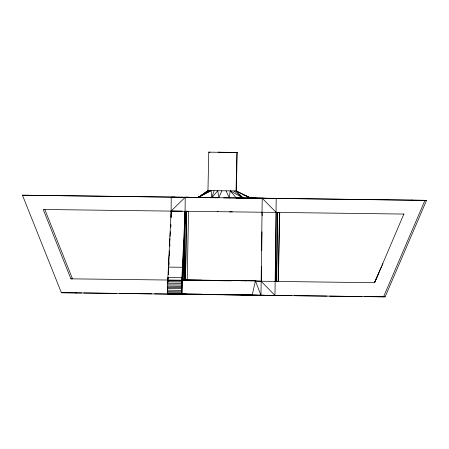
<?xml version="1.0" encoding="UTF-8"?>
<svg xmlns="http://www.w3.org/2000/svg" width="449" height="449" viewBox="0 0 449 449"><rect width="100%" height="100%" fill="white"/><g stroke="black" fill="none" stroke-linecap="round" stroke-linejoin="round"><path stroke-width="0.67" d="M263.939 295.234L167.629 293.769L167.746 280.692L171.125 211.17L171.226 197.111L175.015 197.06M167.702 287.001L167.707 288.718M186.958 294.247L181.733 293.977L181.581 292.961L181.738 280.872L185.128 211.249L171.125 211.17L181.564 211.255M169.419 255.621L169.498 250.811M167.69 287.865L167.629 293.769L201.685 294.196M167.758 281.927L167.78 280.013M182.148 293.977C181.491 266.448 185.398 238.582 185.044 211.288L184.163 280.288L182.771 280.232M168.498 267.099L182.49 267.284L182.704 279.974L255.419 280.844L260.97 295.274L262.21 198.273L265.786 198.228M170.811 227.003L170.839 224.326M171.176 217.378L171.26 211.103L171.03 217.372M188.799 197.246L185.224 197.291L184.371 280.283L184.213 279.935L182.816 279.918M184.371 280.283L185.521 280.271L186.402 211.271L187.895 211.249M185.521 280.271L186.61 211.266M261.543 266.633L261.357 281.27L255.419 280.844L182.328 279.98L181.997 277.751L168.005 277.566L167.926 282.303M261.75 250.604L261.992 231.785M262.194 215.756L262.031 212.27M278.144 295.408L274.968 295.453L276.208 198.452L279.991 198.407M275.355 281.45L276.236 212.45L279.497 212.411L278.184 281.416L275.147 281.45M276.5 281.433L277.387 212.433M276.707 281.433L277.594 212.433M167.612 287.309L181.604 287.483L181.637 285.07L167.645 284.885M181.693 287.18C181.862 280.855 181.576 293.36 181.744 287.119M168.369 274.221L168.487 267.25M183.619 243.33L183.209 279.957L182.328 279.98L181.733 293.977M169.582 246.007L169.93 238.509M185.729 280.266L187.222 280.249L188.535 211.243M278.414 281.456L279.727 212.366M209.986 152.172L208.763 152.16L207.96 190.595L198.121 197.521L185.431 197.285L198.278 197.521L208.022 190.595L236.37 190.954L251.109 198.138L263.569 198.256L236.196 197.998M229.136 197.908L230.258 190.887L243.319 198.076L236.067 190.96L236.87 152.52L237.173 152.52L236.37 190.954M182.704 279.974L185.1 213.595M168.442 274.3L168.594 269.49M168.723 265.37L168.998 256.435M168.527 274.272L168.588 272.885M168.931 265.292L169.054 262.53M169.368 255.621L169.503 252.843M169.879 245.856L169.958 244.464M170.076 236.471L170.401 231.729M170.732 226.981L170.828 225.623M169.105 255.885L169.43 254.241M252.293 294.808L241.208 294.667L241.259 295.021L252.293 294.808L255.419 280.844L255.47 281.203M214.072 190.679L211.816 197.723L186.582 197.274L197.964 197.521M255.015 281.153L374.595 282.718L403.842 214.089M383.558 296.84L424.973 200.355L426.55 200.338L385.135 296.823L383.558 296.84L61.384 292.72L22.45 195.208L198.132 197.42M221.845 190.774L218.826 197.796L217.737 190.724L211.816 197.723L197.655 197.459M374.876 282.079L377.435 276.303M378.002 275.024L378.855 273.099M374.382 282.724L381.47 266.835M382.043 265.567L382.89 263.658M171.047 211.109L185.224 197.291M199.524 196.808L201.797 195.349M198.694 197.156L209.01 190.612L198.02 197.515M198.61 197.201L211.092 190.64L211.816 197.723L218.124 197.785M197.841 197.476L211.092 190.64M243.38 194.81L251.109 198.138L223.636 197.846M184.213 279.935L183.209 279.957L201.865 280.198M36.655 195.382L37.817 195.366M182.249 211.249L43.222 209.47L70.914 278.84L72.497 278.818L44.799 209.453M61.384 292.72L81.656 292.939M75.589 292.894L76.751 292.877M411.183 200.175L412.345 200.159M276.236 212.45L262.21 198.273M173.168 294.067L167.735 293.803M369.768 296.66L370.93 296.643M234.793 152.497L230.365 152.379L231.106 152.402M229.607 211.838L232.313 211.866M253.489 198.2L256.042 198.205L250.688 198.155M253.994 198.205L250.924 198.149M219.64 152.239L218.203 152.222L229.473 152.368M250.132 198.132L263.383 198.278M217.945 211.687L217.445 211.681L217.86 211.687M208.763 152.16L237.173 152.52L230.365 152.379M250.39 198.031L426.55 200.338M22.45 195.208L424.973 200.355M277.403 212.383L279.497 212.411M185.005 211.249L404.072 214.055M185.824 280.232L187.222 280.249M276.09 281.388L278.184 281.416M70.914 278.84L181.772 280.198M182.765 280.271L196.224 280.401M218.618 280.687L231.218 280.849M167.746 280.692L181.738 280.872M167.713 281.781L181.705 281.966M167.673 283.212L181.665 283.398M167.623 286.193L181.621 286.372M167.595 288.511L181.587 288.685M167.584 290.2L181.576 290.374M167.584 291.659L181.576 291.833M167.589 292.787L181.581 292.961M167.606 293.506L181.598 293.68M83.755 292.967L116.689 293.388M119.49 293.427L151.723 293.837M154.529 293.876L187.166 294.247M189.54 294.325L222.16 294.696M224.534 294.769L257.148 295.145M259.522 295.218L291.945 295.627M294.544 295.666L326.979 296.076M329.583 296.116L362.012 296.525M364.622 296.565L385.135 296.823M230.685 152.385L229.304 152.368L237.173 152.52M195.938 197.481L198.183 197.521L193.491 197.431M230.545 152.391L229.77 152.374L230.719 152.396M232.734 152.436L235.158 152.492M246.08 280.844L241.388 280.664L241.439 281.018M247.158 196.735L251.109 198.138M236.067 190.96L250.318 198.144M233.991 190.932L243.319 198.076M261.15 281.27L274.968 295.453M230.258 190.887L236.32 198.009M226.122 190.831L229.321 197.93M168.005 277.566L168.139 278.683"/></g></svg>
